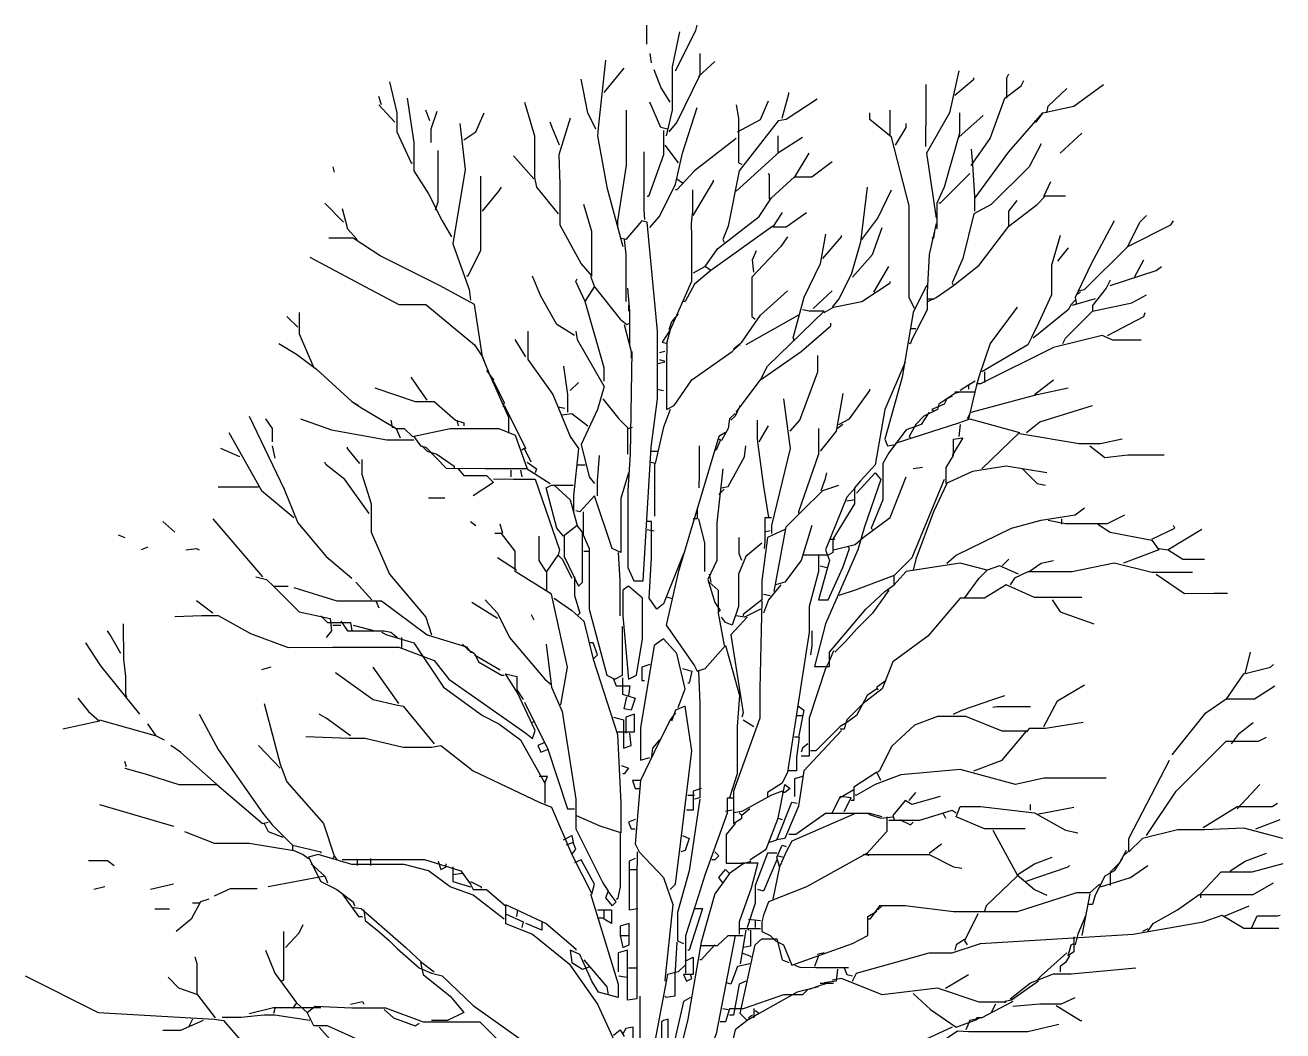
# Model space of a CAD drawing. Header units: inches. Extents: x 22 to 131, y 14 to 165.
# Drawn here: x 22.3 to 131.1, y 78 to 165 of the extents above; entities that cross this region are included whole.
import ezdxf

# ---------------------------------------------------------------- set-up
doc = ezdxf.new("R2010")
doc.units = ezdxf.units.IN
doc.header["$MEASUREMENT"] = 0
doc.layers.add('Standard', color=7, linetype='Continuous')

# ---------------------------------------------------------------- blocks, each defined once
blk = doc.blocks.new('A$C13CE6FD1')
at = {"layer": 'Standard', "color": 3, "linetype": 'Continuous'}
for points in [[(53.72, 151.08), (53.72, 149.45)], [(56.58, 150.5), (55.94, 147.47), (55.94, 143.73), (55.42, 141.52)], [(56.23, 147.12), (57.98, 150.62), (58.1, 151.08)], [(50.17, 148.05), (49.58, 142.45), (49.47, 141.52), (50.28, 137.08), (51.68, 131.95)], [(54.02, 148.63), (54.13, 147.82)], [(58.33, 148.63), (58.33, 146.77), (56.35, 142.68), (55.65, 141.87)], [(58.22, 146.65), (59.62, 147.93)], [(50.05, 145.25), (51.8, 147.35)], [(55.77, 144.43), (54.95, 145.72), (54.37, 147.23)], [(80.73, 147.12), (79.92, 143.5), (77.93, 140), (78.75, 134.4)], [(84.88, 144.78), (84.88, 146.53), (85.05, 146.88)], [(31.5, 146.18), (32.14, 143.5), (32.14, 141.87), (33.37, 139.18), (33.48, 139.18)], [(49.35, 142.1), (48.65, 143.5), (48.07, 146.42)], [(77.88, 140.58), (77.9, 144.2), (77.9, 145.95)], [(80.38, 145.02), (82.02, 146.42), (82.02, 146.53)], [(81.78, 138.95), (83.42, 141.28), (84.7, 144.78), (86.1, 145.83), (86.33, 146.3)], [(82.13, 136.15), (85.05, 140.12), (87.97, 143.5), (90.65, 144.08), (93.22, 145.95)], [(30.8, 144.2), (30.57, 144.9)], [(33.02, 144.78), (33.6, 140.93), (33.6, 138.48), (34.88, 136.5), (36.05, 134.17), (36.87, 132.77)], [(68.48, 144.67), (65.8, 142.92), (65.1, 142.8), (61.72, 138.48), (60.78, 133.7), (60.32, 132.53), (60.43, 132.3)], [(65.45, 143.03), (66.03, 145.13), (66.03, 145.25)], [(88.32, 143.5), (88.43, 144.08), (90.07, 145.6)], [(31.97, 142.68), (30.57, 144.2)], [(35, 142.8), (34.65, 143.73)], [(35.58, 143.62), (35.06, 142.1), (35.06, 140.93)], [(43.17, 144.43), (44.04, 141.52), (44.04, 137.9), (44.22, 137.08), (46.08, 134.75)], [(51.97, 143.73), (51.97, 138.95), (51.22, 134.17), (51.22, 133.58)], [(55.53, 142.1), (54.95, 142.22), (54.02, 144.43)], [(54.02, 133.58), (54.83, 134.52), (56.23, 137.32), (56.82, 140), (58.1, 143.97)], [(61.48, 144.2), (61.66, 143.03), (61.66, 139.18), (61.95, 139.07)], [(61.6, 141.87), (63.58, 142.92), (64.28, 144.55)], [(74.78, 141.52), (74.78, 143.73)], [(37.57, 142.57), (38.03, 138.6), (36.98, 132.18), (38.38, 128.22), (38.5, 127.28)], [(37.92, 141.17), (38.97, 141.87), (39.67, 143.5)], [(46.2, 140.7), (45.62, 142.1), (45.38, 142.68)], [(47.13, 143.03), (46.14, 139.88), (46.23, 137.32), (46.23, 133.82), (48.07, 130.43), (49, 129.38), (49, 133.23), (48.3, 135.57)], [(76.88, 126.58), (76.42, 127.52), (76.42, 135.45), (74.9, 141.4), (73.03, 142.92), (73.03, 143.5)], [(75.25, 140.7), (76.18, 142.22), (76.18, 142.57)], [(80.79, 143.5), (80.79, 141.75), (79.45, 137.08), (78.81, 135.68), (78.81, 133.47)], [(80.73, 141.4), (82.83, 143.27)], [(87.97, 143.5), (87.38, 142.68), (87.27, 142.8)], [(55.18, 141.98), (55.18, 139.88), (53.9, 136.27), (53.78, 136.27)], [(61.48, 136.73), (65.22, 140.12), (67.2, 141.4)], [(65.1, 140), (65.1, 141.52)], [(91.35, 141.75), (89.48, 140)], [(55.3, 140.7), (56.47, 139.18)], [(61.48, 141.28), (57.87, 138.48), (56.35, 136.85), (56.23, 136.85)], [(87.85, 140.82), (86.8, 138.83), (83.53, 135.57), (82.02, 134.75), (81.08, 130.9), (80.15, 128.8), (80.27, 128.57)], [(81.78, 140.35), (81.9, 139.07), (82.07, 136.27), (82.07, 134.98)], [(35.47, 135.1), (35.7, 135.8), (35.7, 140.23)], [(43.98, 137.78), (42.23, 139.77)], [(53.49, 140.12), (53.49, 135.1), (53.55, 134.28)], [(64.63, 133.7), (59.27, 129.85), (58.8, 130.2), (59.85, 131.72), (63.47, 134.52), (64.52, 136.15), (66.5, 137.96), (68.02, 137.96), (69.77, 139.3)], [(66.5, 137.9), (67.78, 140)], [(26.6, 138.83), (26.72, 138.37)], [(64.34, 136.03), (64.34, 138.13), (64.28, 138.25)], [(81.67, 138.25), (79.1, 135.68), (78.98, 135.68)], [(39.38, 138.02), (39.38, 131.6), (38.27, 129.38), (38.15, 129.38)], [(39.55, 134.98), (40.95, 136.73), (41.18, 137.08)], [(56.35, 137.78), (56.82, 137.43)], [(57.75, 134.63), (59.5, 137.55), (59.5, 137.67)], [(72.8, 137.08), (72.22, 132.3), (71.4, 129.5), (70.35, 127.4), (69.77, 126.7)], [(88.08, 136.27), (88.67, 137.55)], [(57.69, 136.85), (57.69, 134.98), (57.57, 133.93), (57.6, 132.77), (57.6, 128.92), (55.77, 124.72), (55.07, 123.67), (55.53, 123.55)], [(72.33, 132.53), (73.73, 134.4), (74.9, 136.85)], [(78.05, 127.17), (78.75, 127.52), (80.27, 128.57), (82.48, 130.32), (85.05, 133.7), (87.5, 135.57), (88.2, 136.33), (89.95, 136.33)], [(85.05, 133.7), (85.05, 134.98), (85.75, 135.92)], [(27.53, 134.05), (25.9, 135.68)], [(27.42, 135.22), (27.88, 133.47), (28.7, 132.53)], [(65.45, 134.87), (64.63, 133.64), (65.8, 133.64), (67.55, 134.87)], [(52.44, 122.85), (52.3, 113.98), (52.11, 110.83), (52.11, 104.18), (52.62, 103.02), (53.43, 103.02), (54.13, 114.57), (54.66, 118.77), (54.66, 124.6), (53.78, 134.05), (53.32, 134.17), (51.92, 132.53), (51.45, 132.65)], [(78.75, 133.93), (78.17, 131.25), (77.99, 127.98), (77.99, 126.47), (76.65, 123.9), (76.53, 123.55), (76.42, 123.55)], [(94.15, 134.17), (92.17, 130.43), (90.77, 127.52), (90.88, 126.93)], [(91, 128.1), (91.58, 128.22), (95.32, 131.95), (99.05, 133.82), (99.28, 134.17)], [(95.32, 131.95), (96.37, 134.05), (96.95, 134.63)], [(65.92, 132.77), (65.33, 131.95), (62.82, 129.27), (62.82, 125.88), (63.12, 125.65)], [(69.18, 133), (68.72, 130.43), (67.32, 127.52), (66.38, 124.02), (66.5, 123.78)], [(68.95, 130.9), (70.58, 132.77), (70.58, 132.88)], [(71.52, 129.27), (73.27, 131.25), (74.08, 133.58)], [(78.63, 133.23), (78.52, 132.65), (78.4, 132.65)], [(89.48, 132.88), (88.72, 130.32), (88.72, 127.75), (87.62, 125.3), (87.03, 124.13), (86.68, 123.43), (82.72, 121.1)], [(41.82, 115.85), (41.82, 117.13), (40.13, 120.98), (39.55, 122.38), (38.85, 126.93), (35.82, 128.57), (30.68, 131.13), (28.35, 132.65), (26.25, 132.65)], [(51.8, 132.53), (51.92, 131.25), (51.92, 127.17)], [(63, 129.73), (62.88, 130.78), (63.23, 131.6)], [(90.18, 131.83), (89.25, 130.67)], [(24.62, 131.02), (29.87, 128.22), (32.32, 126.93), (34.65, 126.93), (38.85, 123.43), (39.55, 122.38), (39.78, 121.8)], [(95.9, 129.27), (96.72, 130.78)], [(59.27, 129.85), (57.87, 128.68), (57.05, 127.17), (56.93, 127.17)], [(58.8, 130.2), (57.75, 129.62)], [(73.38, 127.98), (74.67, 130.2)], [(93.8, 128.57), (97.77, 129.85), (98.23, 130.2)], [(47.48, 124.25), (45.97, 125.18), (44.57, 127.63), (43.87, 129.38)], [(48.42, 127.17), (47.6, 128.92), (47.72, 129.15)], [(50.05, 120.28), (50.05, 121.45), (48.42, 127.17), (49.23, 128.45), (51.45, 125.65), (52.03, 125.18), (52.27, 125.3)], [(48.88, 129.38), (49.23, 128.45)], [(52.09, 128.33), (52.24, 126.35), (52.24, 123.43)], [(69.07, 126.23), (69.88, 126.7), (72.33, 127.17), (74.78, 128.8), (74.78, 128.92)], [(77.93, 128.57), (76.77, 126.23), (75.83, 120.63), (74.32, 115.27), (74.55, 114.68), (75.25, 114.8)], [(93.8, 129.03), (93.45, 128.33), (92.28, 126.82), (92.28, 126.35)], [(61.25, 123.08), (61.95, 123.67), (63.58, 126), (65.92, 128.1)], [(68.13, 126.58), (69.77, 128.1)], [(78.05, 127.4), (78.63, 127.4)], [(90.77, 127.28), (90.42, 126.93), (90.18, 126.47), (87.15, 124.02)], [(89.72, 123.55), (89.95, 124.02), (92.28, 126.35), (95.67, 127.05), (96.95, 127.75)], [(92.52, 127.4), (90.53, 126.82)], [(91.23, 127.98), (90.88, 127.75)], [(23.68, 126.23), (23.68, 124.37), (24.97, 121.45)], [(52.15, 126.82), (52.15, 126.35)], [(63.58, 120.4), (64.17, 121.57), (69.07, 126.35), (67.78, 126.35), (67.2, 126.47)], [(85.75, 126.7), (83.42, 123.55), (82.48, 120.75), (82.25, 119.93), (81.55, 117.02)], [(93.57, 124.25), (96.72, 125.88), (96.83, 126.23)], [(23.57, 124.95), (22.63, 125.88)], [(51.8, 125.18), (52.38, 122.85), (52.38, 122.27)], [(56.47, 126.12), (55.88, 125.42), (55.65, 124.72)], [(61.48, 117.6), (63.58, 120.4), (67.08, 122.85), (69.65, 125.07), (69.65, 125.3)], [(66.85, 126), (62.3, 123.43)], [(43.46, 124.6), (43.46, 122.15), (45.62, 119.12), (47.13, 115.5), (47.83, 114.45), (47.42, 110.37), (47.42, 108.97)], [(47.6, 124.6), (47.72, 123.9), (50.05, 119.82), (49.47, 117.83), (48.07, 114.8), (48.77, 112), (49.23, 111.42)], [(55.77, 124.72), (55.47, 123.67), (55.45, 121.68), (55.45, 117.83), (56.12, 118.18), (57.63, 120.4), (61.13, 122.85), (61.72, 123.43), (61.83, 123.43)], [(76.53, 124.83), (77, 124.83)], [(96.48, 123.84), (94.03, 123.84), (93.1, 124.25), (88.9, 123.2), (82.6, 120.05), (82.25, 120.05)], [(21.93, 123.55), (23.45, 122.62), (25.2, 121.33), (28.23, 118.53), (28.82, 118.18)], [(43.28, 122.38), (42.35, 123.9)], [(55.3, 121.92), (54.72, 121.8)], [(55.3, 122.85), (54.83, 122.73)], [(54.83, 122.15), (55.3, 122.03)], [(66.15, 115.97), (66.97, 116.9), (68.54, 121.1), (68.54, 122.5)], [(76.07, 121.92), (74.32, 117.83), (73.5, 113.05), (72.22, 111.65), (71.69, 111.07), (71.69, 109.67), (69.82, 106.63), (69.82, 105.47), (69.42, 105.23)], [(25.2, 121.33), (25.67, 120.87)], [(39.9, 121.22), (40.48, 120.4), (40.37, 120.17)], [(46.55, 121.57), (46.9, 119.12), (46.9, 117.6)], [(82.95, 121.1), (82.95, 120.17)], [(30.22, 119.7), (33.72, 118.53), (35.35, 118.53), (37.22, 116.9), (37.92, 116.67), (37.92, 116.43)], [(34.77, 118.65), (33.37, 120.63)], [(40.48, 120.28), (41.42, 118.42), (41.3, 118.07)], [(47.13, 119.47), (47.83, 120.17)], [(81.55, 119.93), (80.85, 119.47)], [(82.13, 120.28), (81.55, 119.93), (81.55, 119.58)], [(81.78, 117.6), (87.5, 119.12), (90.18, 119.7)], [(87.27, 119.12), (88.9, 120.4)], [(28.23, 118.53), (28.93, 118.07), (32.08, 116.2), (32.43, 115.38)], [(49.93, 118.77), (51.33, 117.02), (52.15, 116.2), (52.5, 116.32)], [(54.6, 119.58), (55.18, 119.47)], [(65.57, 118.77), (66.15, 114.45), (64.52, 107.8), (64.52, 107.1)], [(70.7, 119.23), (70.12, 115.97), (68.72, 114.22)], [(70.35, 116.55), (71.28, 117.02), (73.03, 119.47), (73.03, 119.58)], [(80.97, 119.35), (80.38, 119.23), (78.98, 118.3), (78.87, 117.83), (77.7, 117.25), (77, 116.55), (76.42, 115.5), (76.53, 115.38)], [(80.15, 119), (79.68, 118.77), (79.45, 118.3), (78.4, 117.83), (78.52, 117.72)], [(80.38, 119.35), (82.13, 119.35)], [(41.42, 118.18), (43.28, 114.45)], [(46.08, 118.07), (46.67, 117.95)], [(46.43, 117.37), (47.25, 117.48), (48.65, 116.43)], [(55.77, 117.83), (55.18, 116.32), (54.48, 113.17), (54.02, 113.28)], [(61.37, 117.48), (60.9, 117.02), (60.78, 116.2), (60.2, 115.15), (59.97, 115.27)], [(61.83, 118.18), (61.37, 117.25), (61.02, 116.9)], [(78.17, 117.6), (77.47, 116.55), (76.18, 116.08), (74.67, 114.1), (74.14, 113.17), (74.14, 110.02), (73.15, 107.57), (73.27, 107.45)], [(81.67, 117.48), (81.43, 117.02)], [(86.57, 115.85), (87.73, 116.78), (92.28, 118.18)], [(19.37, 117.25), (22.4, 110.95), (23.57, 108.03), (26.02, 105.12), (28.23, 103.25)], [(20.77, 117.02), (21.35, 116.2), (21.35, 115.03)], [(23.8, 117.02), (26.48, 116.08), (31.27, 115.21), (33.6, 115.21)], [(31.62, 116.9), (31.73, 116.32), (31.97, 116.32)], [(37.33, 116.9), (37.45, 116.43)], [(63.29, 116.9), (63.29, 115.27), (63.35, 114.8), (63.82, 111.18), (64.28, 108.5)], [(63.47, 115.03), (64.28, 116.43)], [(70.7, 116.55), (70.23, 116.2)], [(75.25, 114.92), (80.73, 116.67), (81.67, 117.02), (85.98, 115.85), (82.72, 112.7)], [(80.85, 116.55), (80.73, 115.5)], [(17.62, 115.85), (20.42, 110.83), (23.22, 108.5)], [(32.08, 116.2), (32.78, 116.2), (33.48, 115.5), (36.75, 116.2), (40.95, 116.2), (42.35, 115.62), (43.4, 112.7), (45.38, 111.42)], [(33.6, 115.5), (34.18, 114.68), (34.65, 114.57), (36.4, 112.76), (39.78, 112.73), (43.4, 112.73)], [(52.09, 116.2), (52.09, 113.98)], [(60.55, 115.85), (59.97, 115.5), (56.47, 103.72), (55.42, 99.17), (55.77, 98.7), (57.87, 95.67), (58.1, 95.2), (58.8, 95.43), (60.55, 97.42), (61.77, 93.1), (61.57, 90.42), (61.57, 86.33), (60.9, 84.23)], [(68.6, 116.2), (68.6, 113.98), (66.85, 108.97), (66.85, 108.85)], [(88.32, 112.35), (84.82, 112.93), (81.9, 112.47), (79.63, 111.42), (79.63, 112.82), (80.27, 113.87), (80.27, 115.27), (81.08, 115.38), (80.15, 113.87)], [(94.85, 115.27), (92.98, 114.86), (91.12, 114.86), (85.98, 115.73)], [(18.55, 113.75), (16.92, 114.45)], [(21.35, 114.68), (21.58, 113.63)], [(28.93, 113.17), (27.88, 114.45), (27.88, 114.57)], [(34.3, 114.68), (34.77, 114.22), (35.58, 113.98), (37.1, 112.93), (37.1, 112.7)], [(43.75, 113.28), (43.17, 114.45), (42.93, 114.33)], [(54.13, 114.22), (54.72, 114.22)], [(58.27, 111.07), (58.3, 112.23), (58.3, 114.68)], [(60.08, 115.15), (59.73, 114.33), (59.62, 114.33)], [(60.2, 111.07), (60.78, 111.18), (62.18, 113.75), (62.3, 114.68)], [(92.05, 114.68), (93.33, 113.69), (95.32, 113.9), (98.47, 113.9)], [(29.75, 108.85), (27.65, 111.77), (26.02, 113.05), (25.9, 113.28)], [(29.11, 113.52), (29.11, 112.23), (29.92, 109.67), (29.92, 107.22), (31.5, 103.6), (34.65, 99.87), (35.12, 98.35)], [(43.4, 113.28), (44.22, 112.7), (44.1, 112.35)], [(49.64, 113.87), (49.44, 111.65), (49.44, 110.37)], [(54.42, 113.17), (54.42, 108.62)], [(37.45, 112.7), (37.92, 112.12), (39.9, 112.12), (40.48, 111.53), (38.73, 110.37)], [(42, 112.58), (42, 112)], [(42.82, 112.58), (42.93, 112)], [(52.15, 112.35), (51.51, 110.13), (51.51, 105.47), (50.75, 105.82), (49.23, 110.37), (47.95, 108.97), (47.6, 109.08)], [(47.72, 113.05), (48.42, 113.05)], [(60.32, 112.7), (59.79, 108.03), (59.79, 104.77), (59.03, 103.13), (59.62, 101.15), (60.08, 100.45), (59.97, 100.33)], [(71.87, 110.6), (73.5, 112.35), (73.97, 111.77), (72.57, 107.68), (71.98, 105.7), (69.18, 99.28), (68.25, 95.61), (69.53, 95.61), (69.53, 96.83), (72.68, 100.57), (74.32, 102.08), (75.13, 102.67), (75.13, 103.48)], [(68.83, 110.83), (69.18, 111.88), (69.3, 112.35)], [(69.88, 105.7), (71.75, 106.17), (72.45, 106.75), (74.78, 108.5), (76.18, 112)], [(77.58, 112.82), (76.77, 112.7)], [(86.22, 112.7), (87.5, 111.42), (88.2, 111.3)], [(20.18, 111.13), (16.68, 111.13)], [(40.48, 111.83), (42.23, 111.8), (44.1, 111.8), (46.2, 105.7), (46.08, 105.23)], [(46.61, 106.87), (46.61, 105.12), (47.83, 102.55), (48.18, 102.9), (48.18, 107.22), (47.72, 107.8), (46.55, 106.87), (45.97, 107.57), (45.03, 111.07), (45.5, 111.3), (47.37, 111.3)], [(45.73, 111.3), (47.13, 110.02), (47.72, 107.8)], [(60.43, 110.95), (59.97, 110.48)], [(64.75, 102.08), (65.8, 107.68), (67.08, 108.97), (68.95, 110.83), (70.35, 111.3)], [(71.75, 111.07), (71.05, 110.25), (69.18, 105.7), (69.53, 104.77), (68.6, 101.38), (69.42, 101.38), (70.7, 104.18), (71.28, 105.82), (71.17, 105.93)], [(79.45, 111.77), (76.65, 105), (75.13, 103.48), (71.75, 102.2), (70.35, 101.73)], [(79.68, 111.42), (78.52, 108.97), (77, 104.88), (76.77, 103.95)], [(34.88, 110.19), (36.28, 110.19)], [(71.75, 110.02), (71.05, 109.9)], [(48.24, 108.97), (48.24, 106.98), (48.77, 105.82), (48.77, 100.57), (50.28, 94.85), (50.98, 94.5), (51.63, 94.85), (51.63, 99.05), (51.68, 99.05)], [(58.1, 109.2), (58.1, 108.38), (57.75, 108.38)], [(79.68, 104.53), (80.5, 105.23), (85.28, 107.57), (87.85, 108.27), (90.77, 108.73), (91.58, 109.32)], [(88.43, 108.27), (89.95, 107.98), (93.57, 107.98), (95.08, 108.73)], [(11.9, 108.15), (12.95, 107.22)], [(16.22, 108.38), (20.53, 103.37)], [(38.5, 108.15), (38.97, 107.8)], [(41.3, 107.1), (41.07, 107.92)], [(56.93, 105.35), (55.18, 101.03), (54.6, 100.57), (53.96, 101.5), (54.16, 105), (54.16, 108.15), (53.78, 108.15)], [(58.22, 108.38), (58.74, 106.28), (58.74, 103.83)], [(63.93, 105.82), (63.99, 106.4), (63.99, 108.5), (64.52, 108.5)], [(68.02, 107.8), (67.08, 104.77), (65.68, 102.9), (64.87, 102.67)], [(89.6, 108.38), (89.6, 107.92)], [(92.75, 107.92), (93.8, 107.22), (97.42, 106.52), (98, 105.7), (94.97, 104.53)], [(97.42, 106.63), (99.4, 107.57), (99.28, 107.8)], [(8.05, 106.98), (8.63, 106.75)], [(46.32, 92.28), (46.9, 95.55), (45.5, 101.85), (42.35, 103.83), (42.35, 105.58), (41.18, 107.1), (40.6, 107.1)], [(45.03, 103.83), (44.45, 104.77), (44.45, 106.87)], [(53.78, 107.45), (54.37, 107.33)], [(61.95, 104.77), (61.72, 105.35), (61.72, 106.75)], [(65.68, 107.45), (64.17, 106.75), (63.7, 103.02), (63.7, 101.38), (62.07, 100.1), (62.07, 99.98)], [(64.4, 107.33), (63.93, 107.22)], [(69.53, 106.63), (70, 106.63)], [(101.73, 107.45), (98.82, 105.7), (100.1, 104.88), (101.97, 104.88)], [(10.62, 105.93), (10.03, 105.7)], [(13.88, 105.7), (14.82, 105.82), (15.05, 105.7)], [(48.3, 105.58), (48.77, 105.58)], [(63.7, 106.28), (62.3, 105.12), (61.66, 103.6), (61.66, 100.8), (61.13, 99.17), (60.55, 99.4), (60.2, 99.87)], [(98, 105.82), (98.82, 105.7)], [(42.47, 103.95), (40.83, 105)], [(45.09, 102.2), (45.09, 103.83), (46.08, 105.23), (46.43, 104.88), (47.25, 103.25)], [(51.27, 105.47), (51.42, 103.02), (51.42, 99.98)], [(68.6, 105.23), (68.6, 103.83), (67.78, 100.8), (67.78, 98.58), (65.92, 86.45), (65.45, 85.52), (64.17, 84.7), (64.17, 84.35)], [(69.3, 105.23), (67.32, 105.23)], [(81.2, 101.5), (82.48, 103.25), (83.18, 103.95), (80.85, 104.53), (76.18, 103.83), (75.13, 102.67)], [(84.47, 104.3), (85.05, 104.88)], [(100.92, 103.72), (97.42, 103.72), (94.15, 104.53), (90.53, 103.78), (86.68, 103.78), (85.52, 103.25), (85.17, 102.67)], [(86.8, 103.83), (87.85, 104.53), (88.9, 104.77)], [(19.95, 103.37), (20.88, 103.13), (21.47, 102.55), (22.75, 102.55)], [(47.48, 103.37), (47.48, 101.73), (47.95, 100.22), (47.72, 99.98)], [(59.15, 103.6), (59.27, 102.9)], [(68.72, 104.3), (69.3, 104.18)], [(85.87, 103.6), (84.23, 104.3), (83.18, 103.95)], [(97.77, 103.6), (100.22, 101.91), (102.78, 101.94), (103.95, 101.94)], [(21.47, 102.55), (23.68, 100.33), (26.37, 99.75), (26.48, 98.7), (26.02, 98.12)], [(23.22, 102.43), (26.95, 101.27), (30.8, 101.27), (34.77, 98.35), (38.15, 97.3), (38.5, 96.83), (38.73, 96.83)], [(29.98, 101.38), (28.58, 102.9)], [(51.68, 99.98), (52.15, 94.5), (52.85, 94.85), (53.38, 98), (53.38, 101.5), (52.15, 102.55), (51.68, 102.2), (51.68, 99.98)], [(59.15, 102.9), (59.91, 102.2), (59.91, 100.22), (60.43, 97.42)], [(65.33, 102.67), (64.28, 101.38), (63.82, 100.22)], [(91.35, 101.56), (87.27, 101.56), (84.82, 102.67), (82.95, 101.5), (80.85, 101.5), (78.05, 98.23), (75.02, 96.02), (74.08, 93.68), (72.45, 92.4), (71.05, 91), (70.82, 90.18), (70.47, 90.18)], [(16.22, 100.22), (14.82, 101.27)], [(30.33, 101.27), (30.57, 100.68)], [(40.83, 99.75), (38.62, 101.15)], [(39.78, 101.38), (40.83, 100.22), (41.88, 98.12), (44.92, 94.5), (45.5, 94.03)], [(45.73, 101.5), (47.25, 100.45), (48.3, 99.52), (49.12, 96.25), (49.47, 96.6), (49.12, 97.65), (48.77, 97.65)], [(55.42, 101.62), (55.88, 101.5)], [(63.7, 101.27), (63.52, 93.68), (63.52, 91.12), (61.25, 84.82), (61.25, 82.02), (61.95, 82.48), (61.95, 82.72)], [(63.82, 101.85), (64.4, 101.73)], [(74.67, 102.2), (73.27, 100.22), (71.87, 98.82), (70.93, 97.77), (70, 96.83)], [(88.78, 101.38), (89.48, 100.33), (92.4, 99.28)], [(43.75, 100.1), (43.98, 99.63)], [(63.58, 100.57), (62.18, 99.87), (61.48, 99.98)], [(8.46, 99.28), (8.49, 96.25), (8.68, 94.73), (8.68, 93.22), (8.75, 92.98)], [(12.95, 99.93), (15.28, 100.01), (16.68, 100.01), (19.48, 98.47), (22.75, 97.24), (26.6, 97.27), (32.32, 97.27), (35.35, 96.13), (36.63, 94.5), (43.28, 89.83), (43.87, 89.37), (44.1, 90.07), (42.58, 93.33), (41.53, 94.97), (42.52, 94.73), (42.52, 93.57), (43.05, 92.75)], [(25.55, 99.98), (26.13, 99.4), (28.12, 99.4), (28.23, 98.7)], [(26.6, 99.17), (27.3, 99.17)], [(27.3, 99.52), (27.88, 98.7), (31.03, 98.7), (31.62, 98.58), (32.2, 98.12)], [(28.35, 99.17), (30.22, 98.7)], [(62.42, 99.87), (61.02, 98.35), (62.07, 91.58), (61.95, 91.23)], [(8.28, 96.72), (7.35, 98.35), (7.12, 98.7)], [(30.8, 98.58), (31.27, 98.35), (33.6, 97.65), (36.17, 93.8), (39.55, 91.35), (40.95, 90.65), (42.82, 89.25), (44.92, 85.52), (45.15, 86.1), (44.45, 86.1)], [(32.55, 98.12), (32.55, 97.18)], [(56.47, 92.05), (57.05, 93.68), (56.35, 96.72), (55.18, 98), (54.37, 97.42), (53.2, 90.3), (53.2, 87.5), (54.02, 87.73)], [(68.02, 98.7), (68.02, 97.42), (67.9, 96.6)], [(9.92, 91.47), (6.53, 95.67), (5.25, 97.65)], [(37.8, 97.53), (38.27, 97.07), (38.85, 96.72), (39.2, 96.02), (41.18, 94.85), (41.42, 94.85)], [(45.03, 97.53), (45.5, 93.8), (46.43, 91.7), (47.6, 84.12), (47.6, 81.55), (49.93, 76.88), (50.4, 76.18)], [(69.88, 96.95), (69.53, 96.13), (69.18, 95.43), (67.78, 91.12), (67.78, 87.85), (67.08, 87.85)], [(105.47, 94.97), (105.93, 96.83)], [(38.85, 96.6), (41.07, 95.32)], [(49.12, 96.25), (51.22, 89.72), (51.51, 83.77), (51.51, 81.2), (49.7, 81.78), (47.6, 82.72)], [(54.02, 95.78), (53.32, 95.55), (53.32, 94.38), (53.55, 94.38)], [(103.83, 92.75), (105.35, 94.97), (107.68, 95.55), (107.92, 95.78)], [(21.23, 95.55), (20.42, 95.32)], [(26.83, 95.08), (30.1, 92.75), (32.08, 92.28), (32.67, 92.17), (35.35, 88.9)], [(32.32, 92.4), (30.1, 95.55)], [(51.63, 94.62), (51.63, 93.22), (52.73, 92.87), (52.38, 91.82), (51.8, 91.93), (52.03, 92.98)], [(56.82, 95.43), (57.63, 95.2), (57.4, 94.15), (57.28, 94.15)], [(58.22, 95.2), (58.33, 92.4), (58.33, 84.23), (57.87, 84.12)], [(50.87, 94.5), (51.1, 93.92), (52.27, 93.92), (52.15, 93.1)], [(73.62, 93.68), (72.8, 93.1), (71.87, 91.35), (71.05, 90.77), (70.47, 90.42), (68.37, 88.32), (67.9, 88.32)], [(74.43, 94.38), (73.62, 93.8), (73.73, 93.57)], [(88.08, 90.42), (89.25, 92.63), (91.58, 94.03)], [(99.17, 87.97), (102.08, 91.58), (103.83, 92.81), (106.28, 92.81), (108.03, 93.92)], [(4.55, 92.87), (5.48, 91.7), (6.42, 90.88), (3.27, 90.18)], [(43.17, 92.52), (43.98, 90.88), (43.87, 90.77)], [(80.27, 91.47), (80.97, 91.82), (83.65, 92.75), (84.7, 93.1)], [(15.05, 91.47), (16.68, 88.43), (20.53, 82.95), (21.35, 81.9), (23.1, 80.15), (25.55, 79.57), (25.55, 79.45)], [(20.65, 92.4), (22.05, 87.15), (22.63, 85.63), (25.78, 82.02), (26.72, 79.22), (26.6, 78.98)], [(28.12, 89.6), (26.02, 91.12), (25.43, 91.47)], [(51.22, 89.95), (52.67, 89.95), (52.67, 91.47), (51.92, 91.23), (51.92, 89.83)], [(56.23, 91.58), (55.77, 91), (54.37, 88.2), (53.2, 85.75), (52.73, 80.27), (53.08, 79.57), (55.18, 77.35), (56, 75.02), (55.3, 68.48), (55.42, 68.37)], [(55.77, 76.3), (56.23, 76.77), (56.7, 80.5), (57.63, 88.32), (57.05, 92.17), (56.23, 91.82), (55.88, 90.88)], [(66.85, 92.17), (67.32, 91.82), (66.85, 89.48), (66.5, 89.48)], [(66.73, 91.35), (67.2, 91.35)], [(86.92, 92.11), (84, 92.11), (83.65, 92.05)], [(6.42, 91), (11.32, 89.6), (12.02, 89.25)], [(11.32, 89.6), (10.62, 90.65)], [(43.98, 90.88), (45.15, 88.55), (46.9, 83.3), (47.48, 83.3)], [(50.87, 91.23), (51.74, 91), (51.74, 88.55), (52.38, 88.78), (52.27, 89.83)], [(62.07, 91), (63, 90.42)], [(82.02, 86.57), (84.47, 87.5), (86.57, 90.01), (84.47, 90.01), (81.32, 91.29), (78.87, 91.29), (76.88, 90.53), (74.9, 88.67), (73.85, 86.57), (73.73, 86.45)], [(91.47, 90.77), (88.2, 90.24), (86.8, 90.24), (86.57, 89.95)], [(104.3, 88.9), (105, 89.83), (106.17, 90.77)], [(24.27, 89.54), (28, 89.4), (29.4, 89.4), (32.67, 88.61), (35.12, 88.61), (35.93, 88.78), (38.73, 86.57), (44.45, 83.88), (45.5, 83.42), (47.25, 79.33), (47.6, 79.8), (47.37, 80.38), (46.78, 80.15)], [(54.83, 89.25), (54.25, 88.55), (54.13, 87.62)], [(70.58, 90.07), (67.32, 86.57), (66.85, 83.53), (65.68, 80.73), (64.98, 80.62)], [(66.91, 89.48), (66.7, 87.73), (66.7, 86.57), (65.92, 86.57)], [(96.95, 80.97), (99.52, 84.82), (103.83, 89.13), (106.63, 89.13), (107.33, 89.48)], [(16.57, 85.4), (13.42, 88.2), (12.6, 88.78)], [(22.05, 86.8), (20.18, 88.78)], [(44.92, 89.02), (44.33, 88.78), (44.57, 88.2), (45.15, 88.43)], [(67.67, 88.9), (67.2, 88.55), (67.08, 88.2)], [(8.75, 86.92), (8.63, 87.38)], [(51.57, 87.03), (52.15, 86.8), (51.8, 86.33), (51.68, 86.33)], [(108.73, 80.73), (105.35, 81.61), (101.97, 81.46), (99.63, 81.46), (96.6, 80.73), (95.43, 79.57), (95.43, 80.73), (98.93, 87.5)], [(8.63, 86.8), (10.38, 86.33), (13.3, 85.4), (16.57, 85.4), (20.53, 82.02), (21, 82.13)], [(67.2, 86.1), (66.5, 85.87), (66.5, 84.35)], [(73.97, 85.75), (73.62, 86.45), (71.63, 85.17), (71.63, 84), (71.4, 84)], [(93.45, 85.93), (88.08, 85.93), (85.63, 85.4), (80.85, 86.68), (75.72, 86.22), (73.5, 85.4), (71.87, 84.47), (71.75, 84.47)], [(44.92, 85.52), (44.92, 83.77)], [(53.2, 85.75), (52.5, 85.75), (52.73, 85.05), (53.08, 85.05)], [(58.45, 85.05), (57.75, 84.82), (57.75, 83.18), (57.17, 83.18)], [(65.45, 84.82), (64.52, 84.47), (61.95, 83.07), (61.25, 82.95)], [(65.1, 82.48), (65.68, 85.4), (66.15, 85.05), (65.68, 84.7), (65.45, 84.7)], [(71.63, 84.93), (70.47, 84.23)], [(104.77, 83.3), (106.75, 85.4)], [(58.33, 84.12), (57.4, 77.93), (56.41, 74.32), (56.41, 71.87), (56.93, 71.63)], [(57.11, 69.07), (57.11, 72.33), (58.22, 75.72), (58.8, 77.58), (60.72, 82.95), (60.72, 84.23), (61.25, 84.23)], [(57.28, 84.47), (57.87, 84.47)], [(64.28, 80.38), (64.98, 80.62), (66.27, 83.88), (66.73, 83.77)], [(70.82, 83.07), (71.4, 84.23), (70.47, 84.35), (69.77, 82.95)], [(79.1, 84.35), (76.65, 83.65), (76.07, 84), (75.02, 82.72), (75.13, 82.37)], [(76.42, 84), (77, 84.7)], [(101.85, 81.67), (104.77, 83.48), (107.8, 83.48), (108.27, 83.77)], [(6.42, 83.65), (12.83, 81.78)], [(61.13, 83.18), (60.55, 83.07)], [(62.65, 83.3), (61.95, 82.72), (61.72, 82.95)], [(71.63, 82.83), (66.27, 80.5), (65.8, 79.57), (65.22, 78.28), (64.98, 79.1), (65.45, 80.15), (65.8, 80.03)], [(74.08, 82.6), (73.03, 82.89), (69.18, 82.89), (66.62, 81.08), (66.03, 81.08)], [(72.92, 82.83), (73.97, 82.48), (75.02, 82.6)], [(74.67, 82.31), (77.35, 82.31), (80.15, 83.18), (80.5, 82.95)], [(79.33, 82.95), (79.57, 82.48)], [(86.45, 81.55), (82.95, 81.55), (80.5, 82.6), (80.85, 83.48), (82.6, 83.48), (87.27, 82.95), (89.95, 81.43), (91, 81.2)], [(86.92, 83.18), (86.92, 83.65)], [(87.5, 82.83), (90.65, 83.42)], [(20.65, 82.02), (21, 81.32), (22.28, 80.85)], [(52.73, 82.37), (52.15, 82.13), (52.38, 81.55), (52.73, 81.55)], [(61.37, 82.02), (60.61, 81.08), (60.61, 78.58), (62.18, 78.58), (62.77, 78.75)], [(62.65, 78.87), (64.05, 79.8), (65.1, 82.48), (65.45, 82.37)], [(74.49, 82.6), (74.49, 81.32), (72.8, 79.45), (72.92, 79.22)], [(75.6, 82.37), (76.53, 81.9), (76.77, 82.13)], [(106.4, 81.55), (108.5, 82.37)], [(13.77, 81.32), (16.33, 80.33), (19.37, 80.33), (23.22, 79.68), (24.03, 79.33), (24.5, 78.98)], [(46.55, 80.62), (47.25, 80.97), (47.37, 80.38)], [(51.45, 81.2), (51.45, 76.53), (51.22, 75.48), (51.1, 75.48)], [(56.82, 80.97), (57.4, 80.73), (57.05, 79.68), (56.7, 79.57)], [(83.65, 81.43), (85.75, 77.58), (87.27, 78.52), (88.78, 79.1)], [(23.1, 80.15), (23.1, 79.68)], [(52.91, 79.57), (52.88, 77.23), (52.88, 66.85), (52.09, 66.73), (52.09, 71.05), (51.27, 70.82), (51.27, 69.18)], [(59.62, 79.57), (59.97, 79.22), (59.62, 78.87), (59.38, 78.87)], [(64.98, 79.45), (64.17, 79.45), (63.12, 76.65), (63.12, 75.13), (62.42, 73.03), (62.53, 72.8)], [(72.8, 79.45), (67.55, 76.53), (64.28, 75.25), (63.82, 74.08), (63.7, 73.5), (63.7, 72.68), (64.4, 72.33), (64.87, 71.87), (65.57, 71.52), (66.27, 69.77), (71.52, 71.63), (72.86, 72.33), (72.86, 73.97), (73.62, 74.43)], [(78.17, 79.45), (79.22, 80.27)], [(95.2, 79.68), (94.62, 78.63), (93.8, 77.82), (93.8, 76.65)], [(95.32, 79.57), (94.97, 79.22)], [(104.18, 77.93), (105.47, 78.75), (107.33, 79.45)], [(5.48, 78.81), (7.12, 78.81), (7.7, 78.4)], [(24.73, 78.52), (25.9, 77.47), (21, 76.53)], [(41.42, 73.73), (38.73, 75.83), (36.75, 76.53), (34.88, 77.93), (32.78, 78.46), (28.23, 78.46), (25.32, 79.33), (24.5, 79.1), (25.55, 77), (26.95, 76.3), (28.35, 75.25), (28.47, 74.9)], [(26.72, 79.22), (26.95, 78.87)], [(27.42, 78.92), (34.53, 78.92), (37.68, 77.93), (38.5, 76.77), (38.73, 76.3), (39.9, 76.3), (41.53, 74.9), (41.53, 73.38), (43.87, 72.45), (47.02, 69.88), (49.47, 66.38), (51.1, 62.88), (47.72, 60.2), (46.9, 60.43)], [(28.7, 78.87), (28.7, 78.4)], [(29.87, 78.98), (29.87, 78.4)], [(35.7, 78.75), (35.93, 78.05), (36.4, 78.28), (36.4, 78.52)], [(47.25, 79.33), (49, 75.95), (49.23, 76.77), (48.07, 78.87), (47.48, 78.63)], [(52.73, 78.98), (52.21, 78.75), (52.21, 74.55), (52.97, 74.67)], [(62.07, 78.52), (60.9, 77.7)], [(61.95, 78.63), (63.35, 78.63), (62.77, 76.42), (61.72, 73.5), (61.72, 72.45)], [(64.98, 78.87), (63.82, 76.18), (63.35, 76.3)], [(65.1, 79.22), (65.57, 79.1)], [(72.45, 79.33), (78.17, 79.33), (80.27, 78.28), (80.97, 78.17)], [(86.45, 77), (90.18, 78.28), (90.3, 78.4)], [(94.85, 78.98), (94.15, 77.93), (93.33, 77.47), (92.52, 75.83), (92.28, 75.02), (91.93, 75.02)], [(92.98, 76.53), (95.55, 77.35), (97.07, 78.4)], [(108.73, 78.52), (106.05, 77.82), (103.37, 77.82), (101.62, 75.95), (101.62, 75.6)], [(25.9, 77.47), (26.13, 76.88)], [(36.98, 78.28), (36.98, 77), (38.5, 76.53)], [(37.8, 77.7), (36.98, 77.58)], [(52.27, 78.05), (52.85, 78.05)], [(60.9, 77.7), (60.32, 76.88), (59.97, 77.35), (60.55, 78.05), (60.9, 77.7)], [(65.22, 78.28), (64.63, 75.48)], [(85.75, 77.47), (83.07, 74.9), (82.95, 74.43)], [(85.75, 77.58), (87.27, 76.3), (88.32, 75.83)], [(6.88, 76.53), (5.95, 76.3)], [(12.83, 76.77), (10.85, 76.3)], [(20.07, 76.36), (17.73, 76.36), (16.33, 75.72)], [(38.5, 77), (39.43, 76.53), (39.43, 76.42)], [(50.4, 76.18), (50.17, 75.6), (50.75, 74.9), (51.1, 75.25), (50.4, 76.18)], [(60.32, 76.88), (59.62, 75.95), (58.45, 71.75), (57.28, 65.1), (56.23, 60.78), (56.93, 60.67), (59.15, 63.35), (59.38, 63.35)], [(92.87, 76.77), (92.05, 76.01), (90.88, 76.01), (85.75, 74.38), (80.27, 74.38), (76.07, 74.9), (73.85, 74.9), (73.03, 73.73), (72.92, 73.73)], [(97.07, 72.68), (97.53, 73.38), (99.63, 74.55), (101.5, 75.89), (106.17, 75.89), (107.92, 76.88)], [(15.87, 75.48), (15.17, 75.25), (14.35, 73.73), (13.07, 72.68)], [(15.05, 75.13), (14.47, 75.13)], [(27.42, 75.95), (28.82, 73.97), (29.17, 73.97)], [(48.88, 75.95), (51.27, 68.13), (51.27, 66.97), (49.58, 67.43), (49, 68.37), (47.95, 70.7), (47.13, 71.05), (47.25, 70), (48.18, 69.42), (48.88, 69.65)], [(92.05, 75.95), (91.35, 72.33)], [(12.48, 74.61), (11.2, 74.61)], [(28.23, 74.78), (29.05, 74.67), (32.9, 71.28), (34.3, 70), (35.35, 69.18)], [(29.28, 74.55), (29.4, 73.62), (30.57, 72.68), (31.5, 71.87), (32.2, 71.17), (34.07, 69.53), (35.12, 69.07), (36.05, 68.83), (38.73, 66.27), (42.82, 63.35), (42.93, 62.77), (43.75, 62.3), (43.98, 62.65)], [(41.53, 75.02), (45.03, 73.38), (47.6, 71.17), (47.6, 71.05)], [(41.53, 74.2), (43.05, 73.5), (42.93, 73.03)], [(42.58, 74.55), (42.47, 73.97)], [(49.47, 74.55), (50.69, 74.55), (50.69, 73.38), (50.05, 73.73), (50.05, 74.55)], [(57.87, 74.67), (58.57, 74.67), (57.4, 71.05), (57.28, 71.05)], [(71.52, 68.37), (71.87, 69.07), (78.17, 70.82), (80.15, 70.82), (82.6, 71.63), (95.78, 72.45), (101.85, 73.5), (103.48, 74.08), (105.35, 72.98), (108.38, 72.98)], [(74.08, 74.9), (73.73, 74.55)], [(82.37, 74.2), (81.2, 71.87), (81.43, 71.52)], [(91.7, 74.08), (91, 72.45), (90.77, 71.52)], [(103.6, 73.97), (105.82, 74.9)], [(106.05, 73.03), (106.52, 74.03), (108.27, 74.03), (108.5, 74.08)], [(22.52, 71.28), (23.68, 72.57), (24.03, 73.27)], [(44.68, 73.5), (44.68, 72.8), (43.52, 73.27), (43.28, 73.38)], [(49.58, 73.85), (50.05, 73.85)], [(51.45, 72.33), (51.68, 71.28), (52.21, 71.52), (52.21, 73.38), (51.45, 73.15), (51.45, 72.33)], [(63.58, 72.92), (61.72, 72.92)], [(62.53, 73.73), (63.58, 73.62)], [(63.12, 73.62), (63.12, 73.03)], [(97.07, 72.92), (96.6, 72.68)], [(22.34, 72.68), (22.34, 68.48), (22.17, 68.37)], [(51.45, 72.33), (52.15, 72.33)], [(61.37, 72.33), (59.73, 63.82), (59.5, 63.23), (58.8, 62.18), (58.33, 62.53)], [(58.45, 71.46), (59.85, 71.46), (60.78, 72.33), (62.07, 72.33)], [(62.3, 72.8), (61.83, 69.88)], [(63.47, 65.57), (62.42, 64.98), (61.83, 65.57), (63.12, 71.52), (63.7, 72.04), (64.98, 72.04), (65.45, 70.23), (66.03, 70)], [(62.71, 72.8), (62.71, 71.4), (62.07, 71.28)], [(81.2, 71.98), (80.5, 71.52), (80.38, 71.05)], [(90.65, 72.22), (90.65, 70.93), (90.18, 70.58), (90.42, 71.52), (90.65, 71.63)], [(20.77, 71.05), (21.58, 69.07), (23.45, 66.5), (23.1, 66.03)], [(56.35, 71.75), (56.17, 68.83), (56.17, 67.08), (55.42, 66.97), (55.3, 67.08)], [(59.62, 71.52), (58.45, 70.23), (58.33, 70.23)], [(61.95, 70.82), (62.65, 70.58), (62.77, 70.47)], [(69.07, 70.82), (68.48, 70.7)], [(90.07, 70.82), (87.85, 68.83), (87.5, 68.48)], [(14.88, 67.2), (14.88, 69.88), (14.7, 70.47)], [(34.18, 70), (34.42, 68.95), (36.75, 67.08), (37.92, 65.68), (36.52, 64.98), (35.12, 64.98)], [(48.3, 70.23), (50.28, 67.9), (50.4, 67.2)], [(57.05, 69.77), (56.47, 69.18), (55.53, 68.95), (54.37, 62.88), (53.78, 61.72), (53.43, 61.95)], [(57.05, 70.12), (57.75, 70.47), (57.75, 68.95), (56.93, 68.95), (57.17, 68.37), (57.63, 68.6), (57.52, 68.95)], [(62.65, 69.88), (61.6, 69.65), (61.02, 68.13), (60.67, 68.25)], [(66.5, 69.77), (66.97, 69.59), (68.37, 69.56), (71.17, 69.56)], [(68.6, 70.58), (68.25, 69.65)], [(90.3, 70.58), (89.95, 70), (89.48, 69.65), (89.48, 69.18)], [(0, 68.83), (6.3, 65.68), (16.33, 65.1), (17.15, 64.98), (20.07, 61.6), (20.07, 61.48)], [(16.45, 65.22), (14.93, 67.2), (13.3, 67.78), (12.37, 68.72)], [(51.33, 68.83), (52.03, 68.72)], [(52.15, 69.53), (52.85, 69.53)], [(70.23, 69.42), (70.12, 68.37), (69.07, 68.25)], [(84.82, 66.56), (82.48, 66.56), (78.87, 67.78), (74.08, 67.2), (70.58, 68.6), (69.77, 68.48)], [(70.82, 69.53), (71.05, 68.95), (71.52, 68.83)], [(79.57, 67.78), (81.55, 68.95)], [(85.17, 66.85), (86.92, 68.25), (88.9, 69.01), (90.42, 69.01), (96.02, 69.53)], [(67.67, 67.67), (67.2, 67.2), (65.57, 67.2), (62.07, 65.98), (60.9, 65.98), (60.55, 64.87), (60.08, 64.87)], [(62.3, 68.37), (61.72, 68.13), (61.25, 65.45), (60.9, 65.45)], [(68.6, 67.9), (66.73, 67.43), (63.47, 65.57), (63.12, 65.8)], [(69.18, 68.13), (68.72, 68.02), (67.78, 67.67)], [(69.88, 68.19), (68.72, 68.19)], [(87.62, 68.37), (85.28, 66.73), (84.7, 66.62), (84.7, 66.5)], [(23.45, 66.5), (24.38, 65.68)], [(28.12, 66.38), (29.17, 66.62), (29.28, 66.38)], [(53.14, 67.08), (53.14, 61.6), (52.56, 61.48), (52.56, 64.4), (51.92, 64.28), (51.68, 63.82)], [(57.52, 66.97), (56.93, 66.62), (55.88, 62.07), (56.23, 61.48), (56.35, 61.48)], [(76.77, 67.32), (78.28, 65.92), (80.5, 64.4), (82.37, 65.1)], [(85.4, 66.62), (82.72, 65.22), (82.25, 65.22)], [(83.88, 66.38), (83.53, 65.68)], [(85.4, 66.21), (87.73, 66.41), (89.6, 66.41), (90.77, 66.97)], [(24.62, 64.98), (21.58, 65.45), (20.65, 65.45), (20.07, 65.39), (18.67, 65.25), (17.03, 65.25)], [(19.37, 65.57), (21.47, 66.09), (25.55, 66.09)], [(21.58, 66.03), (21.47, 65.57)], [(46.9, 59.85), (45.27, 60.67), (42.93, 62.36), (40.72, 62.5), (34.88, 62.5), (29.52, 63), (26.13, 64.52), (24.97, 64.52), (24.38, 65.68), (25.08, 66.21), (28.23, 66.06), (31.15, 66.06), (34.42, 64.87), (39.32, 64.87), (41.42, 62.77), (41.3, 62.65)], [(31.03, 65.92), (31.85, 65.22), (33.72, 64.52), (34.07, 64.75)], [(60.32, 66.03), (60.78, 65.92)], [(62.88, 65.45), (62.53, 65.22), (62.65, 65.1)], [(63, 66.03), (63, 65.22)], [(89.13, 66.27), (91.23, 64.98), (91.35, 64.98)], [(15.4, 64.98), (13.42, 64.11), (11.9, 64.11)], [(14.47, 65.1), (14.12, 64.4)], [(25.43, 64.4), (27.3, 62.3), (31.62, 59.03), (31.62, 58.92)], [(50.87, 63.7), (51.45, 64.17), (51.8, 63.58)], [(55.01, 64.87), (55.01, 63.12), (55.59, 63.35), (55.59, 65.1), (55.18, 64.98), (55.01, 64.87)], [(62.42, 64.98), (61.37, 64.17), (58.92, 53.43), (58.8, 53.08)], [(80.15, 64.4), (72.1, 60.67), (70, 58.92), (69.65, 58.22)], [(89.37, 64.63), (86.68, 63.99), (81.55, 63.99), (80.62, 64.05), (78.52, 62.65), (75.72, 61.6), (74.78, 60.9)], [(82.72, 65.22), (81.67, 64.98), (81.32, 64.17)]]:
    blk.add_lwpolyline(points, dxfattribs=at)

msp = doc.modelspace()

# ---------------------------------------------------------------- block references
msp.add_blockref('A$C13CE6FD1', (22.32, 13.96))

doc.saveas('drawing.dxf')
